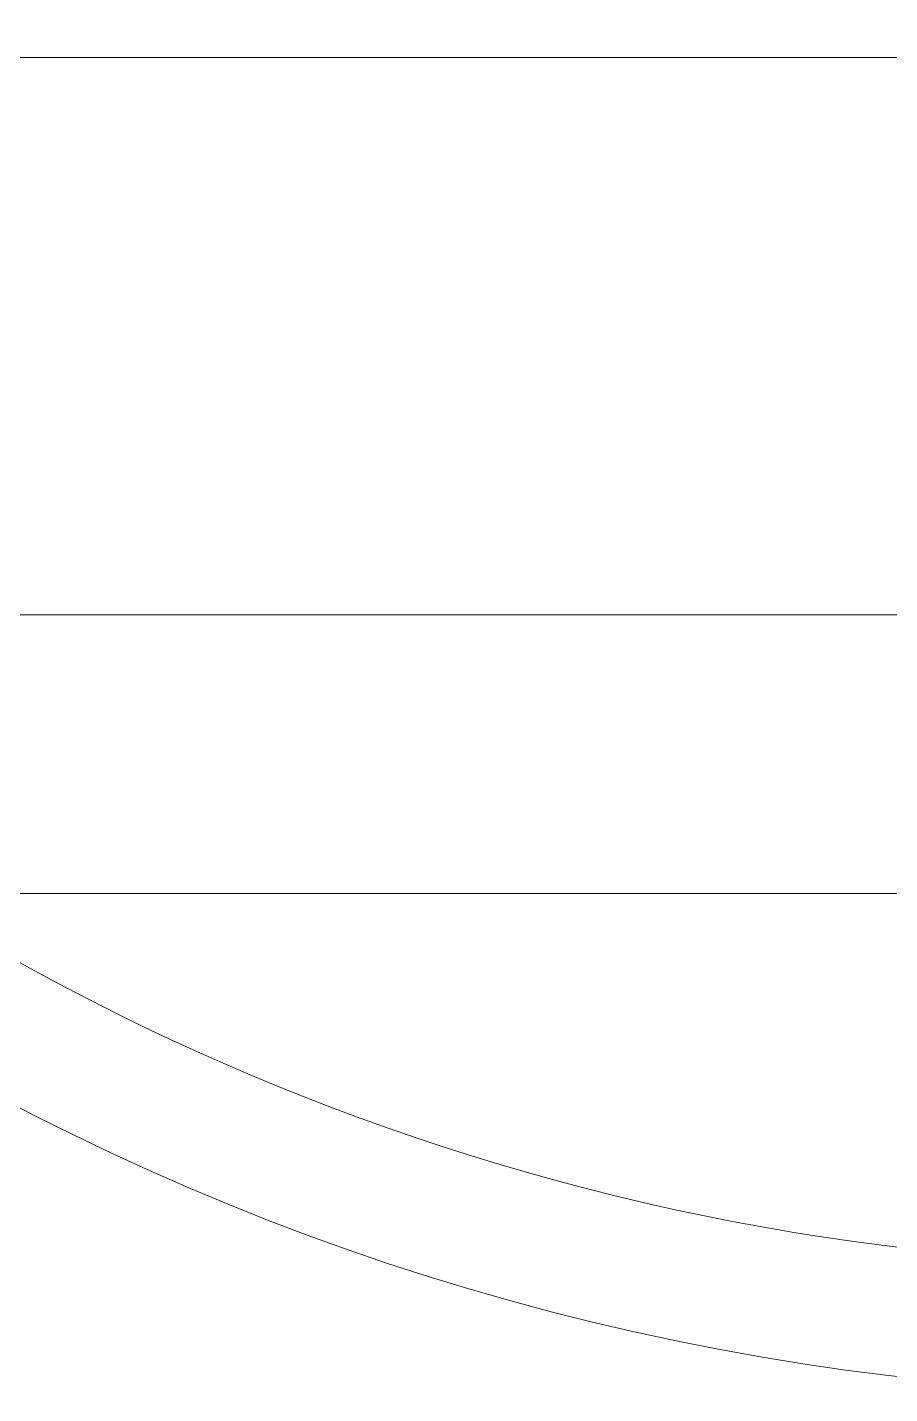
# Model space of a CAD drawing. Header units: millimetres. Extents: x -6314 to 11113, y -129 to 3675.
# Drawn here: x -4216.44 to -4212.73, y 2007.35 to 2013.24 of the extents above; entities that cross this region are included whole.
import ezdxf

# ---------------------------------------------------------------- set-up
doc = ezdxf.new("R2010")
doc.units = ezdxf.units.MM
doc.layers.add('Equipment', color=123, linetype='Continuous')

# ---------------------------------------------------------------- blocks, each defined once
blk = doc.blocks.new('A$C161d446f')
at = {"layer": 'Equipment', "linetype": 'Continuous', "lineweight": 0, "extrusion": (0, 1, 0)}
for p, q in [((150.7537, 335.6152), (116.1127, 335.6152)), ((173.5, 333.2152), (-148.1, 333.2152)), ((173.5, 332.0152), (-148.1, 332.0152))]:
    blk.add_line(p, q, dxfattribs=at)
at = {"layer": 'Equipment', "linetype": 'Continuous', "lineweight": 0, "extrusion": (0, 0, -1)}
for radius, start in [(10.4191, 180), (10.9728, 208.40636)]:
    blk.add_arc((-139.3, 340.8352), radius, start, 270, dxfattribs=at)

msp = doc.modelspace()

# ---------------------------------------------------------------- block references
at = {"xscale": -1}
msp.add_blockref('A$C161d446f', (-4072.1234, 1677.4907), dxfattribs=at)

doc.saveas('drawing.dxf')
